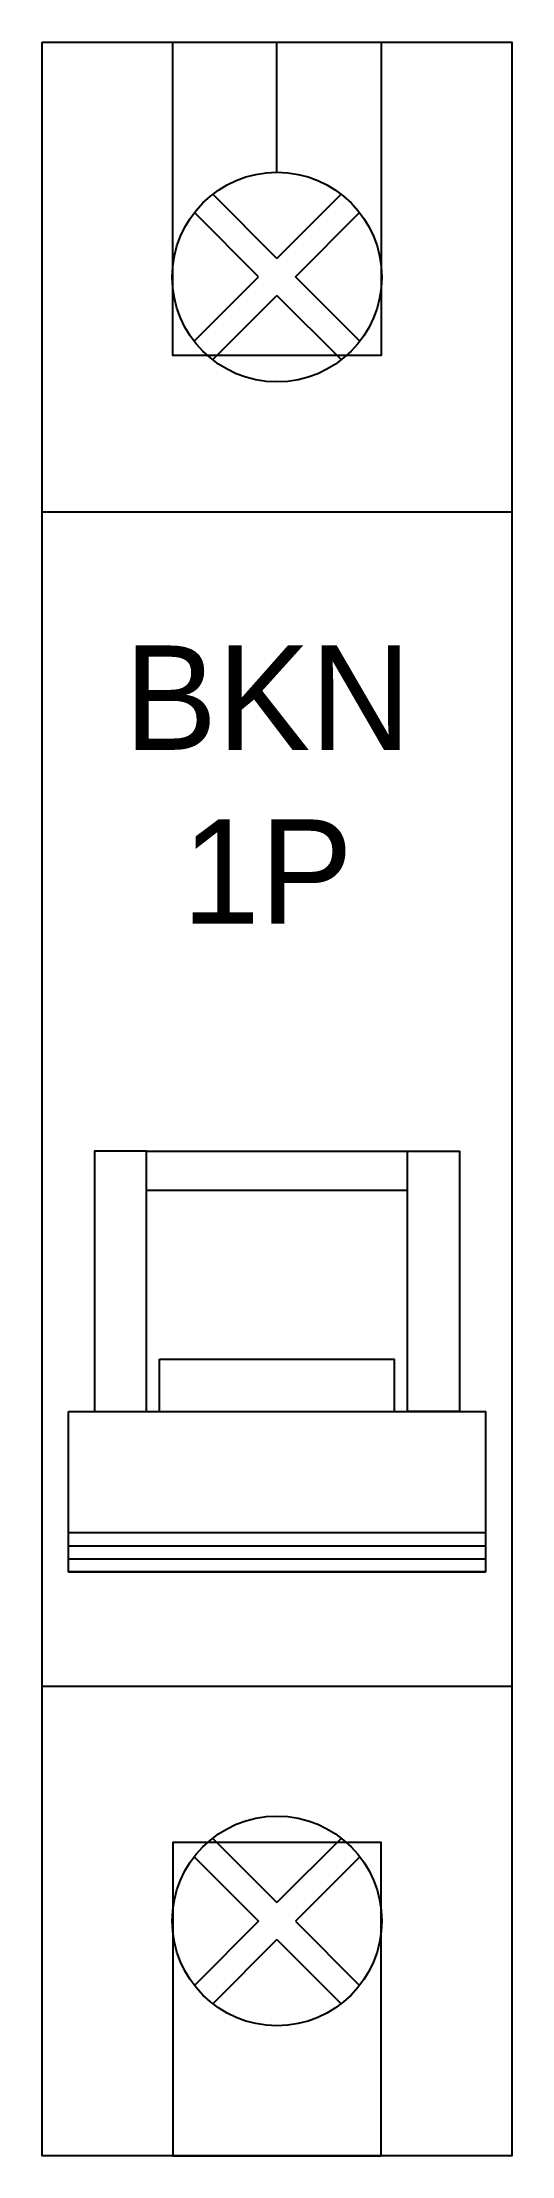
# Model space of a CAD drawing. Header units: inches. Extents: x 0 to 18, y 0 to 81.
import ezdxf

# ---------------------------------------------------------------- set-up
doc = ezdxf.new("R2010")
doc.units = ezdxf.units.IN

# ---------------------------------------------------------------- blocks, each defined once
blk = doc.blocks.new('BKN 1P')
at = {"color": 7}
for p, q in [((9, -4.983), (9, 0)), ((9, -8.284), (6.54, -5.824)), ((9, -8.284), (11.46, -5.824)), ((8.293, -8.992), (5.832, -6.53)), ((9.707, -8.992), (12.168, -6.53)), ((5.824, -11.46), (8.293, -8.992)), ((6.53, -12.168), (9, -9.699)), ((11.47, -12.168), (9, -9.699)), ((12.176, -11.46), (9.707, -8.992)), ((0, -18), (18, -18)), ((4, -42.5), (14, -42.5)), ((4, -44), (14, -44)), ((4.5, -52.476), (4.5, -50.476)), ((4.5, -50.476), (13.5, -50.476)), ((13.5, -52.476), (13.5, -50.476)), ((1, -57.119), (17, -57.119)), ((1, -57.619), (17, -57.619)), ((1, -58.119), (17, -58.119)), ((1, -58.619), (17, -58.619)), ((0, -63), (18, -63)), ((6.53, -68.832), (9, -71.301)), ((11.47, -68.832), (9, -71.301)), ((5.824, -69.54), (8.293, -72.008)), ((12.176, -69.54), (9.707, -72.008)), ((8.293, -72.008), (5.832, -74.47)), ((9.707, -72.008), (12.168, -74.47)), ((9, -72.716), (6.54, -75.176)), ((9, -72.716), (11.46, -75.176))]:
    blk.add_line(p, q, dxfattribs=at)
for points in [[(0, 0), (18, 0), (18, -81), (0, -81)], [(4, -42.5), (2, -42.5), (2, -52.476), (4, -52.476)], [(14, -42.5), (16, -42.5), (16, -52.476), (14, -52.476)], [(1, -52.476), (17, -52.476), (17, -58.619), (1, -58.619)]]:
    blk.add_lwpolyline(points, close=True, dxfattribs=at)
at = {"color": 1}
for points in [[(5, 0), (13, 0), (13, -12), (5, -12)], [(5, -81), (13, -81), (13, -69), (5, -69)]]:
    blk.add_lwpolyline(points, close=True, dxfattribs=at)
at = {"color": 7}
for centre in [(9, -9), (9, -72)]:
    blk.add_circle(centre, 4.017, dxfattribs=at)
at = {"insert": (8.636, -28.452), "char_height": 4, "attachment_point": 5}
blk.add_mtext_dynamic_manual_height_columns('{\\C1;BKN\\P1P}', width=17.2714, gutter_width=1, heights=[0], dxfattribs=at)

msp = doc.modelspace()

# ---------------------------------------------------------------- block references
msp.add_blockref('BKN 1P', (0, 81))

doc.saveas('drawing.dxf')
